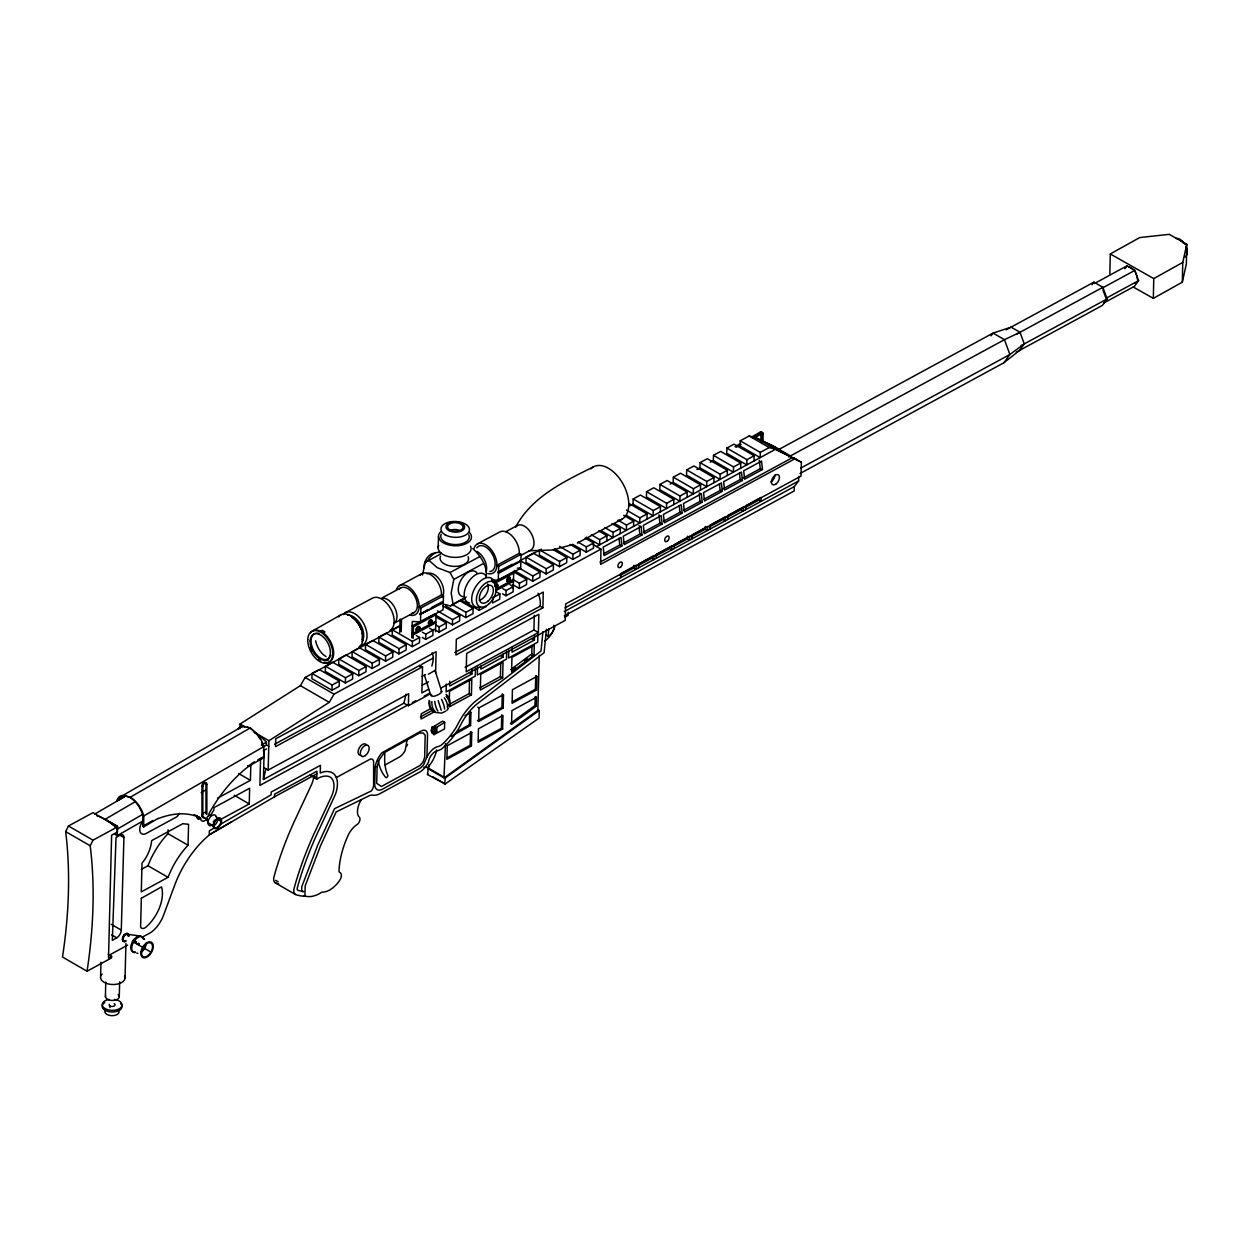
<?xml version="1.0" encoding="UTF-8"?>
<svg xmlns="http://www.w3.org/2000/svg" width="1250" height="1250" viewBox="0 0 1250 1250"><rect width="100%" height="100%" fill="white"/><g stroke="black" fill="none" stroke-linecap="round" stroke-linejoin="round"><path stroke-width="1.5" d="M142.328 821.328L117.234 835.641L117.328 826.281L105.172 819.266L135.328 801.688M1109.859 273.734L1110.297 253.969L1139.703 237.578L1169.234 234.328L1186.781 244.266L1186.344 264.031L1182.328 282.188L1153.328 298.375L1133.266 287M1153.328 298.375L1153.766 278.594L1182.766 262.422L1186.781 244.266M1182.328 282.203L1182.766 262.422M100.953 962.281L100.578 977.531A12.25 6.859 1.4 0 0 119.078 983.656L121.594 982.578A12.25 6.859 1.4 0 0 124.609 975.984M105.406 996.703L105.766 982.078M110.016 1007.578L110.062 1005.937A2.938 1.641 1.4 0 1 109.297 1004.328M111.609 956.328L111.578 957.891L87.047 971.219L62.5 957.047A469.078 270.828 -60 0 0 65.656 831.625L68.453 825.984L92.984 812.656L117.531 826.828L117.391 832.062L111.609 835.203L108.516 958.016L111.609 956.328L109.375 955.047A119 70.703 61.5 0 1 108.109 954.094M119.281 996.453L119.656 981.828M125.063 977.766L125.922 943.453M141.297 869.375L147.984 865.734A58.375 33.703 -60 0 1 167.969 833.641L168.078 829.828M188.047 845.219L188.578 824.328L182.828 823.703L151.609 840.656A25.875 14.938 -60 0 1 142.016 863.125L141.297 891.875L168.062 877.328A58.375 33.703 -60 0 1 188.047 845.219L167.969 833.641M239.938 727.812L240.031 724.047L300.391 685.656L305.141 677.469L400.969 625.406M220.359 819.641L249.25 803.953L249.641 788.266L213.969 807.656L213.906 810L210.547 815.344M217.453 798.234L250.422 780.328L250.828 764.641L247.656 766.156M260.562 758.703L259.891 785.391L408.906 704.422M406.016 694.25L403.906 703.188L263.406 779.516L264.172 749.609M263.719 767.5L268.172 770.078L268.922 740.719L329.266 702.344L334.016 694.156L600.984 549.109L600.609 564.344L794.594 458.953L801.359 462.266L801 476.094L565.656 603.953L565.25 620.344L440.688 688.203M142.578 937L150.891 932.5A23.531 13.594 -60 0 0 163.703 914.781L175.469 883.125A74.344 42.922 -60 0 1 209.766 834.547L274.469 796.828L274.531 794.219L316.906 771.203L316.703 779.047A27.656 15.969 -60 0 1 327.484 776.172A19.391 11.188 -60 0 1 331.406 796.641L316.797 827.859A231.953 133.922 -60 0 0 294.109 888.281A7.984 4.609 -60 0 0 295.906 894.688A92.531 53.422 -60 0 0 304.922 896.312L305.188 885.859L320.609 845.594L336.172 811.891L367.406 796.625A13.672 7.891 -60 0 1 373.781 795.312A20.656 11.922 -60 0 0 380.141 793.562L420.281 771.75A15.781 9.109 -60 0 0 428.5 762.047A9.406 5.422 -60 0 1 437.156 750.859A16.656 9.609 -60 0 0 441.609 748.938A52.922 30.562 -60 0 0 458.625 728.688L460.687 724.875A39.625 22.875 -60 0 1 478.031 703.188L544.109 652.688L546.422 629.281M312.047 673.438L311.906 678.656L331.984 690.25L339.203 686.328L339.344 681.109L319.25 669.516L312.047 673.438L332.125 685.031L339.344 681.109M325.422 666.172L325.281 671.391L345.375 682.984L352.578 679.062L352.719 673.844L332.641 662.25L325.422 666.172L345.5 677.766L352.719 673.844M331.984 690.25L332.125 685.031M338.797 658.891L338.672 664.125L358.75 675.719L365.969 671.797L366.094 666.562L346.016 654.969L338.797 658.891L358.875 670.484L366.094 666.562M345.375 682.984L345.5 677.766M352.188 651.625L352.047 656.859L372.125 668.453L379.344 664.531L379.484 659.297L359.406 647.703L352.188 651.625L372.266 663.219L379.484 659.297M358.75 675.719L358.875 670.484M365.562 644.359L365.438 649.578L385.516 661.172L392.734 657.25L392.859 652.031L372.781 640.438L365.562 644.359L385.641 655.953L392.859 652.031M372.125 668.453L372.266 663.219M378.938 637.094L378.812 642.312L398.891 653.906L406.109 649.984L406.234 644.766L386.156 633.172L378.938 637.094L399.031 648.688L406.234 644.766M385.516 661.172L385.641 655.953M399.547 625.891L392.328 629.812L392.188 635.047L412.266 646.641L419.484 642.719L419.625 637.484L416.281 635.562M398.891 653.906L399.031 648.688M407.047 740.172L405.141 750.516A10.953 6.328 -60 0 1 402.719 754.141L401.766 755.156A10.953 6.328 -60 0 1 398.688 757.406L385.141 764.953M403.906 703.188L408.375 705.75L408.672 693.75L268.172 770.078M412.266 646.641L412.406 641.406L419.625 637.484M274.656 744.234L419.969 665.297L422.547 666.781L421.875 692.922L428.578 689.281M425.656 639.375L425.781 634.141L433 630.219L432.875 635.453L425.656 639.375L422.312 637.438M427.484 774.531L428.328 768.047L445.359 777.875L539.25 710.469L539.062 718.094L445.203 783.984L427.484 774.531L428.188 774.156M429.125 764.703L428.328 768.844M432.031 727.656L442.578 721.109L444.688 722.328L444.531 728.922L433.984 734.641L431.906 732.594L434.016 733.812L436.812 732.297L436.938 727.359L434.141 728.875L432.031 727.656L434.828 726.141L434.703 731.078L436.812 732.297M433.984 734.641L434.016 733.812M434.141 728.875L444.688 722.328M435.594 672.719L436.125 651.672L275.719 738.812L275.516 746.656L422.547 666.781M439.031 632.094L439.172 626.875L446.375 622.953L446.25 628.172L439.031 632.094L434.016 629.203M446.312 684.094L446.109 691.938L475.266 676.109L475.469 668.266M444.5 784.359L445.359 777.875M443.953 777.859L445.5 743.641M449.297 700L449.516 691.297L471.812 679.172L471.422 694.859L449.109 706.969M449.766 681.359L449.641 686.062L471.938 673.953L472.062 669.25M452.422 624.828L452.547 619.609L459.766 615.688L459.625 620.906L452.422 624.828L434.016 614.203M465.797 617.562L465.922 612.328L473.141 608.406L473.016 613.641L465.797 617.562L445.719 605.969M448.594 704.75L469.187 693.562L469.531 679.625M456.344 732.062L469.375 724.781L469.703 711.719L470.937 712.422L470.609 725.484L451.062 736.406M447.297 757.719L470.203 745.281L470.531 731.719L471.766 732.422L471.422 745.984L446.891 759.312L447.234 745.75L471.766 732.422M477.531 667.141L477.344 674.984L506.484 659.141L506.687 651.297M460.766 599.656L479.172 610.297L479.266 606.812M478.984 707.875L478.641 721.453L503.172 708.125L503.516 694.562L478.984 707.875L477.75 707.172M480.938 665.969L480.859 669.109L503.172 656.984L503.25 653.859M499.906 593.875L499.781 599.094L492.562 603.016L492.688 597.797L499.906 593.875L496.562 591.938M479.828 687.797L500.406 676.609L500.766 662.672M478.516 740.75L501.422 728.312L501.766 714.75M477.422 720.734L501.953 707.406L502.281 693.844M502.641 677.891L503.031 662.219L480.734 674.328L480.344 690.016L502.641 677.891L500.406 676.609M505.938 595.75L506.062 590.531L513.281 586.609L513.156 591.828L505.938 595.75L502.594 593.812M502.641 729.031L502.984 715.453L478.453 728.781L478.109 742.359L502.641 729.031L501.422 728.312M508.75 650.172L508.562 658.016L537.703 642.188L537.906 634.344M512.203 647.438L512.078 652.141L534.391 640.031L534.5 635.328M511.562 724.172L511.906 710.609L536.438 697.281L536.219 706.219L511.562 724.172L510.344 723.469L534.984 705.516L535.219 696.578L536.438 697.281M519.312 588.484L519.453 583.25L526.672 579.328L526.531 584.562L519.312 588.484L512.625 584.625M526.125 557.125L526 562.344L546.078 573.938L553.297 570.016L553.422 564.797L533.344 553.203L526.125 557.125L546.219 568.719L553.422 564.797M532.703 581.219L532.828 575.984L540.047 572.062L539.922 577.297L532.703 581.219L514.297 570.578M531.734 655.516L531.984 645.625M465.094 667.375L533.922 629.984L534.297 615.344M534 655.25L534.25 645.25L511.953 657.375L511.594 671.891L534 655.25L531.766 653.969L510.844 669.5M512.5 701.672L535.391 689.234L535.734 675.672L536.969 676.375L536.625 689.953L512.094 703.281L512.438 689.703L536.969 676.375M538.391 632.562L538.844 614.266L466.656 653.484L466.203 671.766L538.391 632.562L533.922 629.984M539.234 655.359L537.844 710.438L444.656 777.469M542.891 607.766L543.281 592.078L456.313 639.328L455.922 655.016L542.891 607.766L540.141 606.172A18.797 11.156 61.5 0 0 538.047 593.234M546.078 573.938L546.219 568.719M559.469 566.672L559.594 561.453L566.812 557.531L566.672 562.75L559.469 566.672L539.375 555.078L539.516 549.859L559.594 561.453M568.188 612.328L568.109 615.375L564.891 617.125M572.844 559.406L572.969 554.172L580.188 550.25L580.062 555.484L572.844 559.406L554.438 548.781M586.219 552.141L586.359 546.906L593.578 542.984L593.438 548.219L586.219 552.141L572.844 544.406M606.812 540.938L606.953 535.719L599.734 539.641L599.609 544.859L586.219 537.141M620.203 533.672L620.328 528.453L613.109 532.375L612.984 537.594L601.266 530.828M620.641 577.641L620.734 573.656L636.188 565.266L636.078 569.25L633.844 567.969L620.125 575.422M633.578 526.406L633.719 521.172L626.5 525.094L626.359 530.328L614.656 523.562M629.969 505.875L633.047 504.188L633.172 498.969L640.391 495.047L660.469 506.641L660.344 511.859M633.844 567.969L633.922 565.312M638.484 567.953L638.578 563.953L654.016 555.562L653.922 559.562L651.688 558.281L637.969 565.734M646.969 519.141L647.094 513.906L639.875 517.828L639.75 523.062L626.359 515.328M673.859 499.375L653.781 487.781L646.562 491.703L646.422 496.922L666.5 508.516L666.641 503.297L673.859 499.375L673.719 504.594M660.469 506.641L653.266 510.562L653.125 515.781L633.047 504.188M656.328 558.266L656.422 554.266L671.859 545.875L671.766 549.875L669.531 548.578L655.812 556.047M687.234 492.094L667.156 480.5L659.938 484.422L659.812 489.656L679.891 501.25L680.016 496.016L687.234 492.094L687.109 497.328M670.109 484.062L673.188 482.391L673.328 477.156L680.531 473.234L700.609 484.828L700.484 490.062M674.156 548.562L674.266 544.578L689.703 536.188L689.609 540.172L687.375 538.891L673.641 546.344M714 477.562L693.922 465.969L686.703 469.891L686.562 475.109L706.656 486.703L706.781 481.484L714 477.562L713.859 482.781M687.375 538.891L687.438 536.234M692 538.875L692.109 534.875L707.547 526.484L707.438 530.484L705.219 529.203L691.484 536.656M700.609 484.828L693.406 488.75L693.266 493.984L673.188 482.391M696.875 469.516L699.953 467.844L700.078 462.625L707.297 458.703L727.375 470.297L727.25 475.516M705.219 529.203L705.281 526.531M709.844 529.188L709.938 525.188L725.391 516.797L725.281 520.797L723.062 519.5L709.328 526.969M710.25 462.25L713.328 460.578L713.469 455.344L720.672 451.422L740.766 463.016L740.625 468.25M727.375 470.297L720.156 474.219L720.031 479.437L699.953 467.844M754.141 455.75L734.062 444.156L726.844 448.078L726.719 453.312L746.797 464.906L746.922 459.672L754.141 455.75L754.016 460.984M727.688 519.484L727.781 515.5L743.234 507.109L743.125 511.094L740.891 509.812L727.172 517.266M740.766 463.016L733.547 466.937L733.406 472.172L713.328 460.578M790.203 455.813L772.469 445.578L755.5 437.672L749.141 435.969L740.219 440.812L740.094 446.031L760.172 457.625L760.297 452.406L769.219 447.562L775.578 449.25L796.891 459.688M745.531 509.797L745.625 505.797L761.062 497.406L760.969 501.406L758.734 500.125L745.016 507.578M798.734 476.344L798.625 480.953L794.266 486.625L794.156 490.984L564.219 615.906M121.281 930.109L123.922 837.531A5.5 3.172 -60 0 0 120.047 835.141L116.031 837.453L112.328 940.359L116.734 937.828A6.438 3.719 -60 0 0 121.281 930.109L111.25 924.312M399.734 632.5L399.906 627.141L401.281 627.938M401.172 631.672L401.531 619.906L400.156 619.109L399.938 626.328L401.312 627.125M411.75 637.766L412.25 621.453L420.484 621.891L443.062 609.812L443.281 602.828L442.531 601.625L431.25 607.672M413.125 638.406L413.234 634.844L435.812 622.75L435.547 631.688M413.266 634.031L413.484 626.812L436.062 614.719L435.844 621.938L413.266 634.031L411.891 633.234M443.281 602.828L419.938 614.484L428.016 609.391M420.484 621.891L420.703 614.922M419.938 614.484L443.297 602.062L443.484 595.844L420.906 607.938L420.719 614.141L419.953 613.703M438.156 547.891L438.516 536.281M498.281 580.266L498.5 573.281L520.891 561.297L520.672 568.281L498.281 580.266L491.688 579.906M498.516 572.516L498.703 566.297L521.109 554.312L520.906 560.531L497.75 572.078L498.5 573.281M513.203 588.359L513.438 581.219L512.047 580.422L512.078 579.609L513.453 580.406L513.688 573.188L512.297 572.391L493.109 582.656M320.844 631.031L322.219 630.297L324.984 631.906L323.609 632.641L320.844 630.922M422.5 575.031L425.25 562.281L428.891 560.297L437.172 567.641L450.047 572.516L453.812 579.391L451.172 592.938L453.047 604.047L450.469 605.953L444.469 604.359M432.094 652.828A13.906 8.266 61.5 0 1 433.344 658.031L433.203 659.453A50.875 30.234 61.5 0 1 431.844 666.078M542.938 631.609L541.016 651.031L475.609 701.109A44.469 25.672 -60 0 0 459.266 721.531L456.297 727.125A48.078 27.766 -60 0 1 442.75 743.844L441.109 745.297A11.812 6.813 -60 0 1 438.609 746.391L436.812 746.875A14.266 8.234 -60 0 0 427.547 755.969L426.813 757.484M545.875 634.875L548.094 636.156L548.828 628.703M1137.297 279.188L1137.312 279.031A9.406 5.625 60.9 0 0 1135.328 272.406M196.734 815.781L200.641 818.031L200.75 819.328A6 3.469 -60 0 0 206.891 818.922L207.969 822.75L213.094 825.703M486.219 577.156C487.516 566.375 480.594 555.422 472.766 548.594M506.969 580.984A2.438 1.406 -60 0 0 508.578 581.594A2.438 1.406 -60 0 0 510.297 579.188L510.031 577.672A2.438 1.406 -60 0 0 508.344 577.594A2.438 1.406 -60 0 0 506.859 579.859L506.828 580.906A2.438 1.406 -60 0 0 508.453 581.516A2.438 1.406 -60 0 0 510.156 579.125M263.406 779.516L265.953 768.797M434.984 670.281L441.781 691.719C440.703 694.422 430.813 698.562 431.625 694.828M140.656 952.625A7.859 4.547 -60 0 0 144.578 948.484L145.469 946.641A7.859 4.547 -60 0 0 146.219 943M150.969 952.109L151.828 950.313A7.859 4.547 -60 0 0 150.953 943.062A7.859 4.547 -60 0 0 144.234 945.922L143.109 947.578A7.859 4.531 -60 0 0 143.125 956.625A7.859 4.531 -60 0 0 150.969 952.109L144.609 948.438M87.047 971.219A469.078 270.828 -60 0 0 90.203 845.781L93 840.156L117.531 826.828M132.562 941.531L133.844 939.625M133.578 942.078L134.859 940.203A8.844 5.109 -60 0 1 144.031 939.297M134.875 941.547L135.719 941.625M135.312 942.609L134.391 941.984L135.25 942.562M136.266 943.422L135.594 942.672L136.453 943.531M136.047 941.938L134.859 941.531M138.781 943.391L138.219 943.266M138.438 943.609L139.047 943.953M138.562 944.75L137.469 944.109M142.625 947.281L143.891 945.422A8.844 5.109 -60 0 1 151.438 942.219A8.844 5.109 -60 0 1 152.438 950.359L151.469 952.391A8.844 5.109 -60 0 1 142.625 957.484A8.844 5.109 -60 0 1 142.625 947.297L132.578 941.484M991.078 335.844L993.078 333.094L1011.109 327.141L1020.031 332.297L1024.266 343.922L1019.578 350.406L1003.891 362.766L800.016 473.531M1003.891 362.766L1009.875 354.5L1024.266 343.922M1092.062 284.734L1093.938 282.141L1102.859 287.297L1107.094 298.922L1102.406 305.406L1016.297 352.188M1124.938 268.688L1127 265.844L1134.859 270.375L1138.594 280.625L1134.453 286.328L1103.609 303.078M446.906 710.297L448.391 708.422M434.781 670.562L428.312 674.25M512.312 669.594L515.297 667.422M524.266 660.922L527.25 658.766M445.844 711.141L441.516 713.109L435.094 712.359M94.641 814.141L126.484 795.578M117.328 826.281L105.094 819.312M117.328 829.109L142.453 814.453M261.375 745.109L266.406 742.188A44.172 25.375 59.8 0 0 254.25 732.344M263.062 746.969L266.422 745.016L266.406 742.188M263.219 750.844L266.578 748.875M214.344 827.922L209.328 830.844L209.328 834.797L231.75 821.734M219.359 825L271.141 794.812L271.203 792.062L320.438 765.328L320.234 773.047A26.984 15.578 -60 0 1 329.344 771.766L331.188 772.234A24.25 14 -60 0 1 335.562 776L336.484 777.969A24.25 14 -60 0 1 335.422 794.344L319.547 828.641A226.984 131.047 -60 0 0 297.328 887.75L297.234 888.141A3.125 1.812 -60 0 0 297.844 890.281L303.609 891.625L301.672 891.438L301.781 886.719L317.734 845.109L334.562 808.672L371.359 790.953A6.234 3.594 -60 0 0 373.609 785.219L373.609 762.219A6.516 3.766 -60 0 0 370.5 758.984L336.297 777.562M122.938 795.422L242.969 726.109M238.141 728.797A20.172 11.641 60 0 1 242.109 726.172L250.328 727.906L258.562 735.672A20.172 11.641 60 0 1 263.766 746.625L143.734 815.938L142.75 815.359A18.953 10.938 60 0 0 130.078 797.609A18.953 10.938 60 0 0 117.422 800.734L125.312 795.531M117.422 800.734L124.172 796.828M734.969 446.672L739.984 443.766M751.688 437.016L760.453 431.953L761.672 432.547A2.422 1.391 -60 0 1 763.062 433.344L763.078 441.25M116.859 800.406A20.172 11.641 60 0 1 122.062 795.484L130.297 797.219L250.328 727.906M736.094 447.312L741.109 444.406M752.797 437.656L761.562 432.594M507 579.922L510.172 577.75A2.438 1.406 -60 0 0 508.484 577.672A2.438 1.406 -60 0 0 507 579.922L510.281 578.031M495.453 586.938L497.938 585.672L497.672 584.297A2.438 1.406 -60 0 0 494.672 585.891M506.828 580.906L510.297 579.062M753.875 438.281L760.562 434.422A2.422 1.391 -60 0 1 762 435.25L760.891 434.609L760.891 441.984M142.75 815.359L142.75 826.312L152.766 820.547M201.125 792.609L206.125 789.734M251.156 763.734L254.469 761.812M257.797 759.891L262.781 757.016L263.766 757.594L263.766 746.625M142.75 826.312L143.734 826.891L158.016 818.406M263.766 757.594L248.812 766.219L247.828 765.656M312.625 630.906L340.906 614.828M422.109 676.359L425.453 674.547M520.766 560.328L541.297 549.172M479.172 610.297L486.391 606.375M596.531 546.531L775.578 449.25L794.594 458.953M778.938 449.438L993.078 333.094L1004.469 339.672L1009.875 354.5L800.859 468.062M641.109 526.547L623.266 536.25L624.203 544.625L642.047 534.938L641.109 526.547L638.906 525.719M701.328 493.844L683.484 503.531L684.422 511.906L702.266 502.219L701.328 493.844L699.109 493.016M1006.188 329.812L1093.938 282.141M1094.438 283.531L1127 265.844M603.547 553.812L619.766 545L621.984 545.828L621.047 537.453L603.203 547.141L604.141 555.531L621.984 545.828M623.625 542.906L639.844 534.109L642.047 534.938M643.688 532.016L659.906 523.203L662.125 524.031L661.188 515.641L643.344 525.344L644.281 533.719L662.125 524.031M663.766 521.109L679.984 512.297L682.188 513.125L681.25 504.734L663.406 514.438L664.344 522.812L682.188 513.125M683.828 510.203L700.047 501.391L702.266 502.219M703.906 499.297L720.125 490.484L722.328 491.312L721.391 482.938L703.562 492.625L704.484 501L722.328 491.312M722.359 489.281L740.188 479.578L742.406 480.406L741.469 472.031L723.625 481.719L724.562 490.094L742.406 480.406M742.422 478.375L760.266 468.672L762.469 469.5L761.531 461.125L743.703 470.812L744.641 479.203L762.469 469.5M788.609 456.938L1004.469 339.672L1020.031 332.297M1016.75 334.078L1102.859 287.297M1102.297 288.062L1134.859 270.375M600.078 562.125L792.359 457.672M433.344 658.031L421.578 664.422M1138.594 280.625L1106.031 298.312L1102.922 289.781M454.859 652.5L540.141 606.172M1020.984 345.703L1107.094 298.922M422.203 685.25L428.562 681.781M564.969 607.891L798.625 480.953M564.328 611.547L794.266 486.625M412.312 702.578L415.703 700.734M424.219 696.109L429.312 693.344M408.375 705.75L430.484 693.75M431.281 708.312L421.25 713.766L421.109 719L434.5 711.734L432.266 710.438L420.563 716.797M274.469 796.828L316.844 773.812M464.984 715.656L470.937 712.422M109.375 955.047L127.641 945.125M593.297 466.922C563.891 481.609 531.844 496.656 515.656 527.031A14.016 8.391 61.8 0 1 530.375 532.047A14.016 8.391 61.8 0 1 530.812 550.094L520.938 555.375M425.25 562.281L440.438 554.125M345.234 612.734L372.375 598.203A18.328 10.953 61.8 0 1 390.703 608.781A18.328 10.953 61.8 0 1 390.031 630.312M399.453 585.656L421.859 573.672M477.25 544.016L499.656 532.031A16.531 9.891 61.8 0 1 512.484 536.422A16.531 9.891 61.8 0 1 519.312 553.281L521.109 554.312M382 597.938L400.672 587.938M505.797 531.688L517.297 525.516M450.047 572.516L479.734 556.625M453.812 579.391L483.5 563.5M519.312 553.281L496.906 565.266L498.703 566.297M393.812 623.406L414.172 612.516M499.359 571.219L512.156 564.359M433.078 614.797L412.109 626.016L413.484 626.812M453.047 604.047L466.25 597M450.469 605.953L465.297 598.016M494.484 583.453L513.688 573.188M419.75 627.406L416.281 629.109L416.375 630.234A2.438 1.406 -60 0 0 418 630.844A2.438 1.406 -60 0 0 419.719 628.453L416.25 630.156A2.438 1.406 -60 0 0 417.859 630.766A2.438 1.406 -60 0 0 419.578 628.375L419.609 627.328A2.438 1.406 -60 0 0 418 626.703A2.438 1.406 -60 0 0 416.281 629.109L416.406 629.188A2.438 1.406 -60 0 1 418.125 626.781A2.438 1.406 -60 0 1 419.75 627.406L419.609 627.328M431.969 620.859L428.5 622.562L428.594 623.688A2.438 1.406 -60 0 0 430.219 624.312A2.438 1.406 -60 0 0 431.938 621.906L428.469 623.609A2.438 1.406 -60 0 0 430.094 624.234A2.438 1.406 -60 0 0 431.797 621.828L431.828 620.781A2.438 1.406 -60 0 0 430.219 620.172A2.438 1.406 -60 0 0 428.5 622.562L428.641 622.641A2.438 1.406 -60 0 1 430.344 620.25A2.438 1.406 -60 0 1 431.969 620.859L431.828 620.781M577.375 543.094L622.047 519.188M416.375 630.234L419.719 628.453M428.594 623.688L431.938 621.906M418.313 630.594L411.859 634.047L413.234 634.844M421.531 628.859L434.438 621.953L435.812 622.75M496.047 588.984L507.25 582.984M495.859 589.828L513.453 580.406M495.844 590.641L513.438 581.219M572.875 544.516L552.375 550.016L528.703 550.75M423.844 767.297L427.812 767.344A22.938 13.234 -60 0 0 436.688 749.891M517.375 568.094L520.672 568.281M214.109 820.234L214.984 821.469L214.109 822.547L213.234 821.891M127 934.266L140.141 935.969M440.969 691.234L441.781 691.719M194.156 814.688L197.062 815.969L197.172 817.266A6 3.469 -60 0 0 199.094 819.188M200.641 818.031L197.734 816.75A116.172 67.062 -60 0 0 158.016 818.672M110.062 1005.937L110.672 1006.203A2.938 1.641 1.4 0 0 114.469 1005.844A2.938 1.641 1.4 0 0 114.219 1003.672M776.812 448.094L755.5 437.672L775.578 449.25M1110.297 253.969L1153.766 278.594M135.891 941.719L134.906 941.25M137.984 944.063L138.719 944.484M763.078 433.469L761.969 432.828L762 442.625M761.156 432.828L760.562 431.906A2.422 1.391 -60 0 1 761.953 432.703L763.078 433.938M793.547 457.75L801.359 462.266M770.047 444.781L790.141 456.375M749.141 435.969L769.219 447.562M740.219 440.812L760.297 452.406M726.844 448.078L746.922 459.672M713.469 455.344L733.547 466.937M700.078 462.625L720.156 474.219M686.703 469.891L706.781 481.484M673.328 477.156L693.406 488.75M659.938 484.422L680.016 496.016M646.562 491.703L666.641 503.297M633.172 498.969L653.266 510.562M628.688 503.281L647.094 513.906M626.484 510.094L639.875 517.828M623.672 515.375L633.719 521.172M618.125 520.266L626.5 525.094M611.969 523.625L620.328 528.453M604.75 527.531L613.109 532.375M598.578 530.891L606.953 535.719M591.375 534.812L599.734 539.641M585.203 538.156L593.578 542.984M593.188 544.609L600.984 549.109M577.984 542.078L586.359 546.906M570.156 544.453L580.188 550.25M559.594 546.453L572.969 554.172M553.422 549.797L566.812 557.531M519.969 560.469L540.047 572.062M519.438 568.25L532.828 575.984M513.281 571.609L526.672 579.328M512.75 579.391L519.453 583.25M509.938 584.672L513.281 586.609M497.813 585.594L497.938 585.672A2.438 1.406 -60 0 1 495.625 588.312M502.719 588.594L506.062 590.531M532.156 638.734L534.391 640.031M459.75 600.688L473.141 608.406M443.484 595.844L441.688 594.812L419.109 606.891L420.906 607.938M452.547 604.609L465.922 612.328M443.031 606.016L459.766 615.688M437.484 610.906L452.547 619.609M434.688 613.922L436.062 614.719M436.344 617.156L446.375 622.953M500.938 655.703L503.172 656.984M435.812 624.938L439.172 626.875M429.656 628.297L433 630.219M535.391 689.234L536.625 689.953M422.438 632.203L425.781 634.141M534.984 705.516L536.219 706.219M539.25 710.469L537.844 710.438L538.547 710.844M469.719 672.672L471.938 673.953M392.328 629.812L412.406 641.406M501.953 707.406L503.172 708.125M469.187 693.562L471.422 694.859M469.375 724.781L470.609 725.484M470.203 745.281L471.422 745.984M432.047 726.844L434.156 728.062M305.141 677.469L334.016 694.156M300.391 685.656L329.266 702.344M427.625 768.438L444.656 778.266M432.828 776.844L445.203 783.984M240.031 724.047L244.844 726.812M254.469 732.375L268.922 740.719M266.422 745.016L268.766 746.375M310.016 775.172L316.703 779.047L314.578 776.344M238.719 773.562L250.422 780.328M234.188 795.25L249.25 803.953M204.484 782.438A2.844 1.641 -60 0 1 205.969 783.828L206.859 784.344L206.859 814.359M202.547 784.172A2.844 1.641 -60 0 0 201.953 786.141L202.844 786.656L202.844 816.672A2.844 1.641 -60 0 0 204.344 818.047M217.703 819.312L220.938 821.172M201.953 786.141L201.953 816.156L206.75 818.922M275.609 880.359L278.234 881.875M275.375 882.906L295.453 894.5M118.906 834.641L123.922 837.531M115.125 834.422L117.234 835.641M147.984 865.734L168.062 877.328M68.453 825.984L93 840.156M65.656 831.625L90.203 845.781M111.719 934.922L116.734 937.828M1179.828 240.109L1181.578 241.297A9.406 5.625 60.9 0 1 1183.203 242.937M441.25 710.25L438.172 700.547M424.5 675.422L430.984 695.859M759.328 460.297L760.266 468.672M739.438 472.875L740.188 479.578M719.375 483.781L720.125 490.484M699.297 494.688L700.047 501.391M679.234 505.594L679.984 512.297M658.969 514.812L659.906 523.203M639.094 527.406L639.844 534.109M619.016 538.297L619.766 545M250.016 765.531L246.156 768.281A98.844 57.063 -60 0 0 209.094 813.359L209.109 813.469A6 3.469 -60 0 1 208.484 816.25M205.969 783.828L205.969 813.844M143.734 826.891L143.734 815.938A20.172 11.641 60 0 0 130.297 797.219M378.266 761A68.234 39.391 -60 0 0 385.781 777.453A1.578 0.906 -60 0 0 387.297 776.953A1.578 0.906 -60 0 0 387.688 775.016A58.375 33.703 -60 0 1 384.906 753.469M316.703 779.047A84.797 69.234 -58.6 0 1 314.547 776.922M313.609 777.844A19.391 11.188 -60 0 1 311.328 785.047L296.719 816.266A231.953 133.922 -60 0 0 274.016 876.703A7.984 4.609 -60 0 0 275.828 883.094A92.531 53.422 -60 0 0 278.719 883.891M406.672 746.25A14.094 8.141 -60 0 1 407.547 744.422M142.875 821.062A9.516 5.484 -60 0 0 139.875 831.047A9.516 5.484 -60 0 0 145.594 833.781L174.375 818.141A9.531 5.5 -60 0 0 179.688 813.344M419.906 575.453A16.531 9.891 61.8 0 1 433.25 576.641A16.531 9.891 61.8 0 1 441.516 594.906M396.25 590.078A16.531 9.891 61.8 0 1 416 595.203A16.531 9.891 61.8 0 1 410.031 615.156M399.016 589.453A14.016 8.391 61.8 0 1 414.687 596.031A14.016 8.391 61.8 0 1 412.063 613.172M474.047 548.438A16.531 9.891 61.8 0 1 493.797 553.562A16.531 9.891 61.8 0 1 487.844 573.531M476.813 547.812A14.016 8.391 61.8 0 1 492.484 554.406A14.016 8.391 61.8 0 1 489.859 571.547M343.078 614.688A18.328 10.953 61.8 0 1 363.562 623.312A18.328 10.953 61.8 0 1 360.141 645.719M382.422 598.172A14.016 8.391 61.8 0 1 394.328 606.938A14.016 8.391 61.8 0 1 395.469 621.906M427.016 573.844A14.016 8.391 61.8 0 1 440.094 580.359A14.016 8.391 61.8 0 1 442.188 596.906M347.531 615.125A15.594 9.328 61.8 0 1 360.766 624.859A15.594 9.328 61.8 0 1 362.031 641.516M328.562 659.906A15.406 9.219 61.8 0 1 323.578 660.391M320.75 659.203A15.406 9.219 61.8 0 1 313.156 651.016M311.516 647.359A15.406 9.219 61.8 0 1 310.516 643.641M351.719 617.312A15.594 9.328 61.8 0 1 361.062 629.297M362.062 633.047A15.594 9.328 61.8 0 1 361.859 639.766M338.734 616.812A18.531 11.078 61.8 0 1 358.188 623.438A18.531 11.078 61.8 0 1 358.75 647.281M433.016 731.25A2.141 1.234 -60 0 1 431.156 730.578A2.141 1.234 -60 0 1 433.094 727.828M96.891 815.828A44.172 25.375 59.8 0 1 113.328 825.313M114.328 826.234A44.172 25.375 59.8 0 1 115.312 827.172M100.953 975.75A12.25 6.859 1.4 0 1 102.125 974.109M462.953 596.656A14.172 8.188 -60 0 1 461.453 579.25A14.172 8.188 -60 0 1 477.125 573.25M428.047 560A13 7.5 -60 0 1 441.031 553.062M424.203 568.156A10.047 5.797 -60 0 1 427.016 558.031A10.047 5.797 -60 0 1 434.891 553.203M310.547 632.797A17.688 10.578 61.8 0 1 331.344 643.188A17.688 10.578 61.8 0 1 323.938 662.469M320.688 661.094A17.688 10.578 61.8 0 1 318.516 659.625M311.984 651.688A17.688 10.578 61.8 0 1 310.094 647.5M330.812 655.125A14.297 8.547 61.8 0 1 313.734 650.672A14.297 8.547 61.8 0 1 318.891 633.422M326 656.547A15.594 9.328 61.8 0 1 315.656 640.797M477.094 551.484A14.016 8.391 61.8 0 1 486.219 571.672M468.078 556.703A14.266 7.938 1.8 0 1 454.312 566.391A14.266 7.938 1.8 0 1 440.531 556.125M590.828 468.859A29.828 17.844 61.8 0 1 623.734 485.281A29.828 17.844 61.8 0 1 617.547 520.609M468.766 534.859A14.266 7.938 1.8 0 1 455 544.562A14.266 7.938 1.8 0 1 441.219 534.281M470.531 546.203A16.469 9.156 1.8 0 1 454.641 557.391A16.469 9.156 1.8 0 1 438.719 545.531M469.25 532.344A16.469 9.156 1.8 0 1 455 545.781A16.469 9.156 1.8 0 1 440.719 531.734M469.594 602.953A16.359 9.453 -60 0 1 467.859 582.844A16.359 9.453 -60 0 1 485.969 575.938M479.875 607.172A16.359 9.453 -60 0 1 471.953 596.172A16.359 9.453 -60 0 1 484.703 578.359A16.359 9.453 -60 0 1 494.828 586.25M360.797 755.297A6.312 3.641 -60 0 1 359.375 747.703A6.312 3.641 -60 0 1 366.641 745.203M118.141 994.516A6.953 3.891 1.4 0 1 113.688 1000.422A6.953 3.891 1.4 0 1 105.531 995.688M122.016 1006.438A9.938 5.562 1.4 0 1 108.594 1011.594A9.938 5.562 1.4 0 1 104.844 1002.516M120.531 1003.656A9.938 5.562 1.4 0 1 121.609 1005M114.391 999.422A9.938 5.562 1.4 0 1 120.453 1008A9.938 5.562 1.4 0 1 104.188 1008A9.938 5.562 1.4 0 1 109.25 999.422M419.969 665.297A50.875 30.234 61.5 0 1 419.828 666.719M775.016 474.937A5.688 3.281 -60 0 1 770.875 481.844M554.812 626.984A18.688 10.797 -60 0 1 544.625 641.297M303.984 895.656A34.844 20.125 -60 0 0 321.906 892.141A23.094 13.328 -60 0 0 339.703 880.359A6.094 3.516 -60 0 0 339.906 872.516A3.594 2.078 -60 0 1 339.031 870.672A68.234 39.391 -60 0 1 349.031 833.453A18.219 10.516 -60 0 1 357.141 824.469A4.172 2.406 -60 0 0 359.141 822.156A4.812 2.781 -60 0 0 359.266 817.094A12.016 6.938 -60 0 1 357.547 813.312A15.781 9.109 -60 0 1 361.156 800.031M553.734 625.266A7.078 4.094 -60 0 1 552.828 631.5A7.078 4.094 -60 0 1 548.094 636.156M1124.766 268.453A9.406 5.625 60.9 0 1 1125.828 267.391M1128.828 266.938A9.406 5.625 60.9 0 1 1130.562 267.578L1132.297 268.766A9.406 5.625 60.9 0 1 1133.922 270.422M1136.438 282.5A9.406 5.625 60.9 0 1 1135.391 283.562M1185.672 247.125A9.406 5.625 60.9 0 1 1186.344 249.391M1176.125 238.469A10.406 6.219 60.9 0 1 1179.828 239.25L1181.75 240.578A10.406 6.219 60.9 0 1 1185.094 244.594M1186.297 247.031A10.406 6.219 60.9 0 1 1187.312 251.922L1187.062 254.062A10.406 6.219 60.9 0 1 1185.172 256.953M125.719 940.531A3.625 2.094 -60 0 1 123.156 939.312A3.625 2.094 -60 0 1 125.266 934.922A3.625 2.094 -60 0 1 128.188 935.375M135.391 951.938A8.844 5.109 -60 0 1 130.781 947A8.844 5.109 -60 0 1 136.469 937.156A8.844 5.109 -60 0 1 143.047 938.672M134.859 952.719A8.844 5.109 -60 0 1 133.547 942.125M198.75 819A6 3.469 -60 0 1 197.891 818.688M197.234 818.031A6 3.469 -60 0 1 196.844 817.078M238.609 729.219A18.953 10.938 60 0 1 240.266 727.609M242.344 726.703A18.953 10.938 60 0 1 244.734 726.516M247.375 727.062A18.953 10.938 60 0 1 259.969 738.984M261.625 742.5A18.953 10.938 60 0 1 262.781 746.062M202.844 786.656A2.844 1.641 -60 0 1 204.859 783.188A2.844 1.641 -60 0 1 206.859 784.344M202.953 783.562A2.844 1.641 -60 0 1 203.437 783.047M201.953 816.156A2.844 1.641 -60 0 1 203.703 812.844A2.844 1.641 -60 0 1 205.906 813.281M208.234 820.312A2.844 1.641 -60 0 1 207.172 817.281A2.844 1.641 -60 0 1 210.5 815.609M211.109 825.672A6 3.469 -60 0 1 209.203 818.562A6 3.469 -60 0 1 216.312 816.656M217.578 818.312A5.094 2.938 -60 0 1 213.172 825.938M215.906 816.75A5.094 2.938 -60 0 1 216.656 816.984M137.875 953.375A7.859 4.547 -60 0 1 136.734 953.016M143.438 939.047A7.859 4.547 -60 0 1 144.594 939.391M119.078 1011.672A7.125 3.984 1.4 0 1 111.25 1015.641A7.125 3.984 1.4 0 1 105.031 1010.656M125.266 933.984A4.078 2.359 -60 0 1 128.156 935.656M122.766 940.422A4.078 2.359 -60 0 1 122.766 937.094M123.219 936.141A4.078 2.359 -60 0 1 124.516 934.531M125.922 934.078A3.625 2.094 -60 0 1 127.828 935.844M123.047 940.078A3.625 2.094 -60 0 1 125.266 934.359M125.828 940.969A4.078 2.359 -60 0 1 122.938 939.312A4.078 2.359 -60 0 1 125.828 934.312A4.078 2.359 -60 0 1 128.703 935.969M487.547 583.969A9.906 5.719 -60 0 1 486.75 593.375A9.906 5.719 -60 0 1 479.297 600.25M449.609 530.625A7.734 4.297 1.8 0 1 460.547 530.859M434.953 711.312A10.641 7.672 -89.3 0 1 431.859 701.594M437.859 711.047A10.641 4.516 80.5 0 1 434.781 701.344M441.531 699.344A10.641 3.25 66.8 0 1 444.609 709.047M444.344 697.906A10.641 6.703 58.2 0 1 447.422 707.609M446.188 696.453A10.641 9.125 42.1 0 1 449.266 706.156M446.766 695.219A10.641 10.172 -4.5 0 1 449.859 704.922M432.219 710.141A10.641 10.172 -4.5 0 1 429.125 700.438M446.016 694.375A10.641 9.656 -67 0 1 447.688 696.312M432.969 710.984A10.641 9.656 -67 0 1 429.891 701.281M141.328 898.281L140.609 927.031A6.5 3.75 -60 0 0 145.969 927.125A30.5 17.609 -60 0 0 161.547 886.875L141.328 898.281M375.188 767L374.734 785.281A11.438 6.609 -60 0 0 378.328 790.078L379.219 790.156A11.438 6.609 -60 0 0 383.188 788.797L418.781 769A10.953 6.328 -60 0 0 423.688 764.609L426.938 756.812L427.562 734.656A9.125 5.266 -60 0 0 421.297 730.938L381.859 752.812A17.641 10.188 -60 0 0 375.188 767M377.109 766.875L376.703 783.344L381.438 786.469L419.875 765.594L423.047 762L424.641 757.469L425.203 735.234L423.25 732.984L419.453 733.094L384.281 752.656L379.344 759.625L377.109 766.875M667.438 541.047A3.156 1.828 -60 0 0 668.547 536.141A3.156 1.828 -60 0 0 664.781 539.344A3.156 1.828 -60 0 0 667.438 541.047M620.625 567.062A3.156 1.828 -60 0 0 621.734 562.141A3.156 1.828 -60 0 0 617.984 565.344A3.156 1.828 -60 0 0 620.625 567.062M434.422 732.062A2.141 1.234 -60 0 0 435.172 728.719A2.141 1.234 -60 0 0 432.625 730.891A2.141 1.234 -60 0 0 434.422 732.062M488.609 604.219A14.172 8.188 -60 0 0 493.719 582.125A14.172 8.188 -60 0 0 476.797 596.359A14.172 8.188 -60 0 0 488.609 604.219M307.75 639.672A17.688 10.578 61.8 0 0 326.109 663.219A17.688 10.578 61.8 0 0 326.891 637.766A17.688 10.578 61.8 0 0 307.75 639.672M310.141 641.047A14.297 8.547 61.8 0 0 324.984 660.094A14.297 8.547 61.8 0 0 325.625 639.516A14.297 8.547 61.8 0 0 310.141 641.047M445.125 534.797A14.266 7.938 1.8 0 0 468.984 531.75A14.266 7.938 1.8 0 0 451.516 521.656A14.266 7.938 1.8 0 0 445.125 534.797M448.688 530.5A9.344 5.188 1.8 0 0 464.313 528.5A9.344 5.188 1.8 0 0 452.875 521.891A9.344 5.188 1.8 0 0 448.688 530.5M365.312 755.609A6.312 3.641 -60 0 0 368.297 745.656A6.312 3.641 -60 0 0 360.625 751.219A6.312 3.641 -60 0 0 365.312 755.609M776.375 483.688A5.688 3.281 -60 0 0 778.375 474.828A5.688 3.281 -60 0 0 771.594 480.594A5.688 3.281 -60 0 0 776.375 483.688M449.828 529.891A7.734 4.297 1.8 0 0 462.766 528.234A7.734 4.297 1.8 0 0 453.281 522.766A7.734 4.297 1.8 0 0 449.828 529.891M487.937 601.219A9.906 5.719 -60 0 0 491.516 585.766A9.906 5.719 -60 0 0 479.688 595.719A9.906 5.719 -60 0 0 487.937 601.219M218.438 827.359A6 3.469 -60 0 0 220.344 818.047A6 3.469 -60 0 0 213.234 824.359A6 3.469 -60 0 0 218.438 827.359M218.281 826.734A5.094 2.938 -60 0 0 219.891 818.844A5.094 2.938 -60 0 0 213.859 824.188A5.094 2.938 -60 0 0 218.281 826.734M122.578 939.391A4.438 2.562 -60 0 0 125.719 941.203A4.438 2.562 -60 0 1 122.688 939.453A4.438 2.562 -60 0 1 125.719 933.953A4.438 2.562 -60 0 1 128.969 935.828A4.438 2.562 -60 0 0 125.719 933.953A4.438 2.562 -60 0 0 122.688 939.453"/></g></svg>
